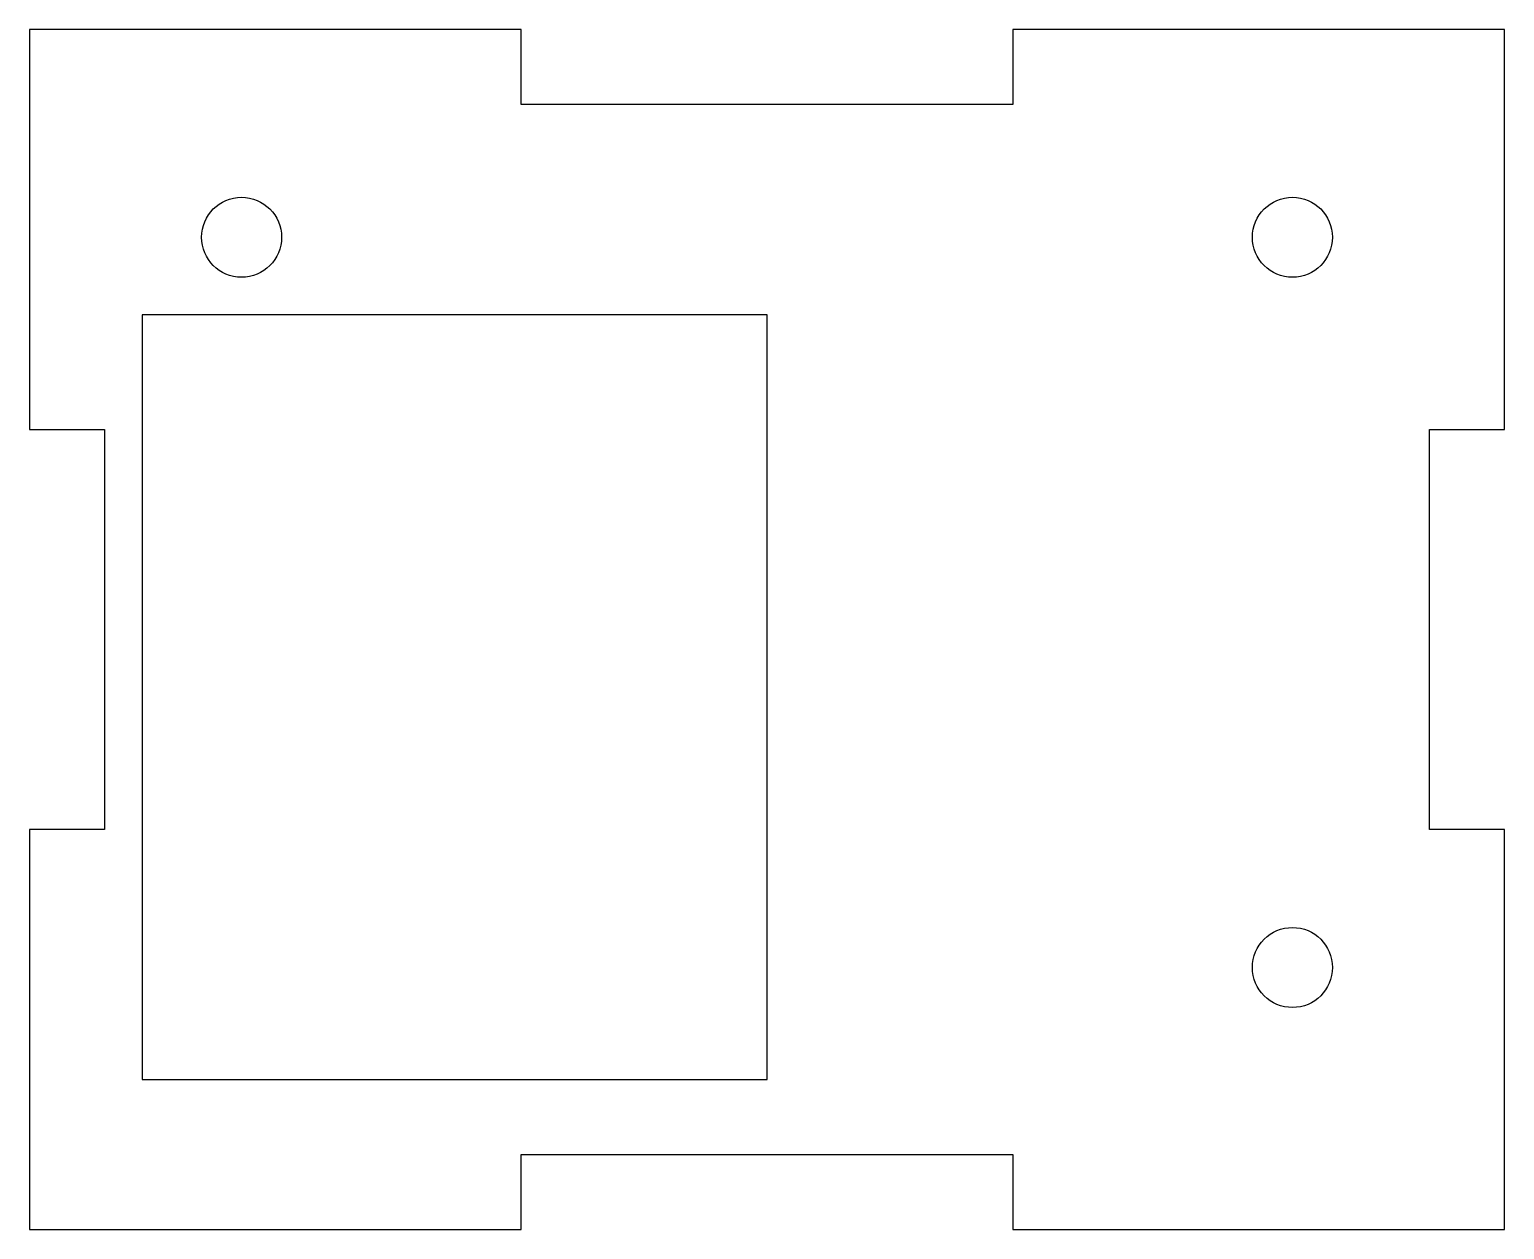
# Model space of a CAD drawing. Header units: millimetres. Extents: x -29.5 to 29.5, y -24 to 24.
import ezdxf

# ---------------------------------------------------------------- set-up
doc = ezdxf.new("R2010")
doc.units = ezdxf.units.MM

msp = doc.modelspace()

# ---------------------------------------------------------------- linework, layer by layer
at = {"color": 7, "linetype": 'Continuous', "lineweight": 25}
for p, q in [((-9.833, 24), (-29.5, 24)), ((-29.5, 24), (-29.5, 8)), ((-9.833, 21), (-9.833, 24)), ((29.5, 24), (9.833, 24)), ((9.833, 24), (9.833, 21)), ((29.5, 8), (29.5, 24)), ((9.833, 21), (-9.833, 21)), ((-25, 12.59), (-25, -18)), ((0, 12.59), (-25, 12.59)), ((0, -18), (0, 12.59)), ((-29.5, 8), (-26.5, 8)), ((-26.5, 8), (-26.5, -8)), ((26.5, -8), (26.5, 8)), ((26.5, 8), (29.5, 8)), ((-26.5, -8), (-29.5, -8)), ((-29.5, -8), (-29.5, -24)), ((29.5, -8), (26.5, -8)), ((29.5, -24), (29.5, -8)), ((-25, -18), (0, -18)), ((-9.833, -24), (-9.833, -21)), ((-9.833, -21), (9.833, -21)), ((9.833, -21), (9.833, -24)), ((-29.5, -24), (-9.833, -24)), ((9.833, -24), (29.5, -24))]:
    msp.add_line(p, q, dxfattribs=at)
for centre in [(-21.018, 15.69), (21.018, 15.69), (21.018, -13.52)]:
    msp.add_circle(centre, 1.6, dxfattribs=at)

doc.saveas('drawing.dxf')
